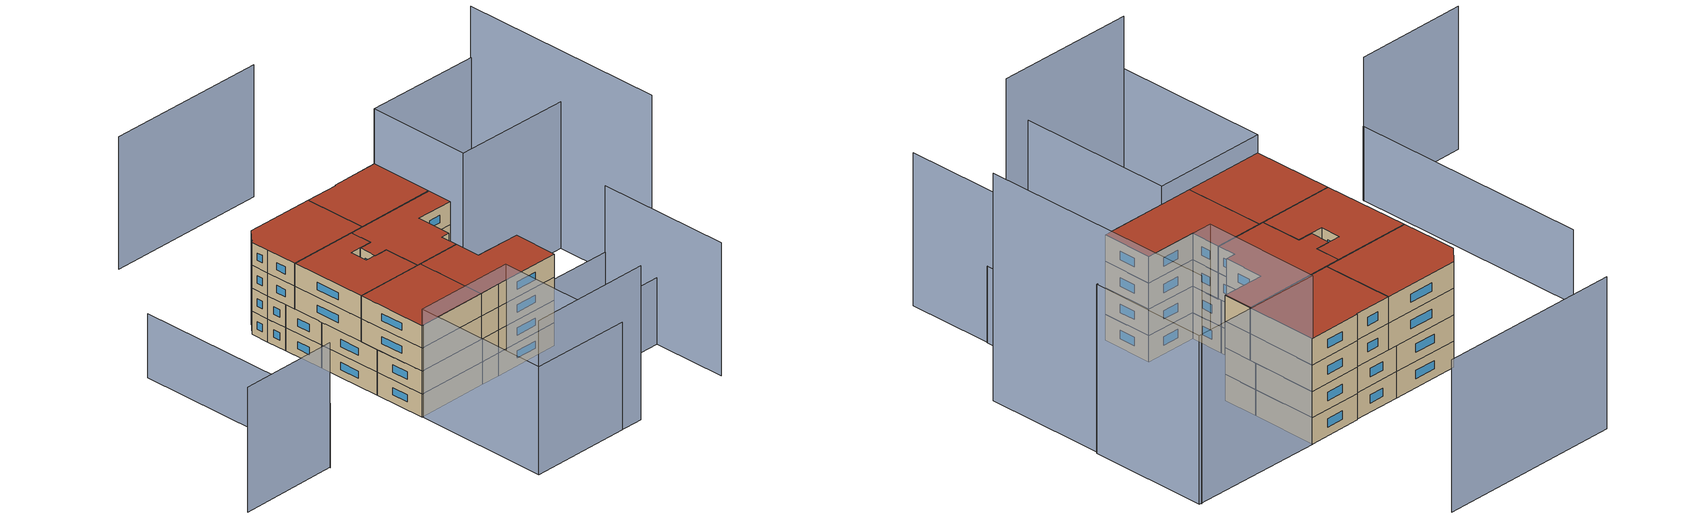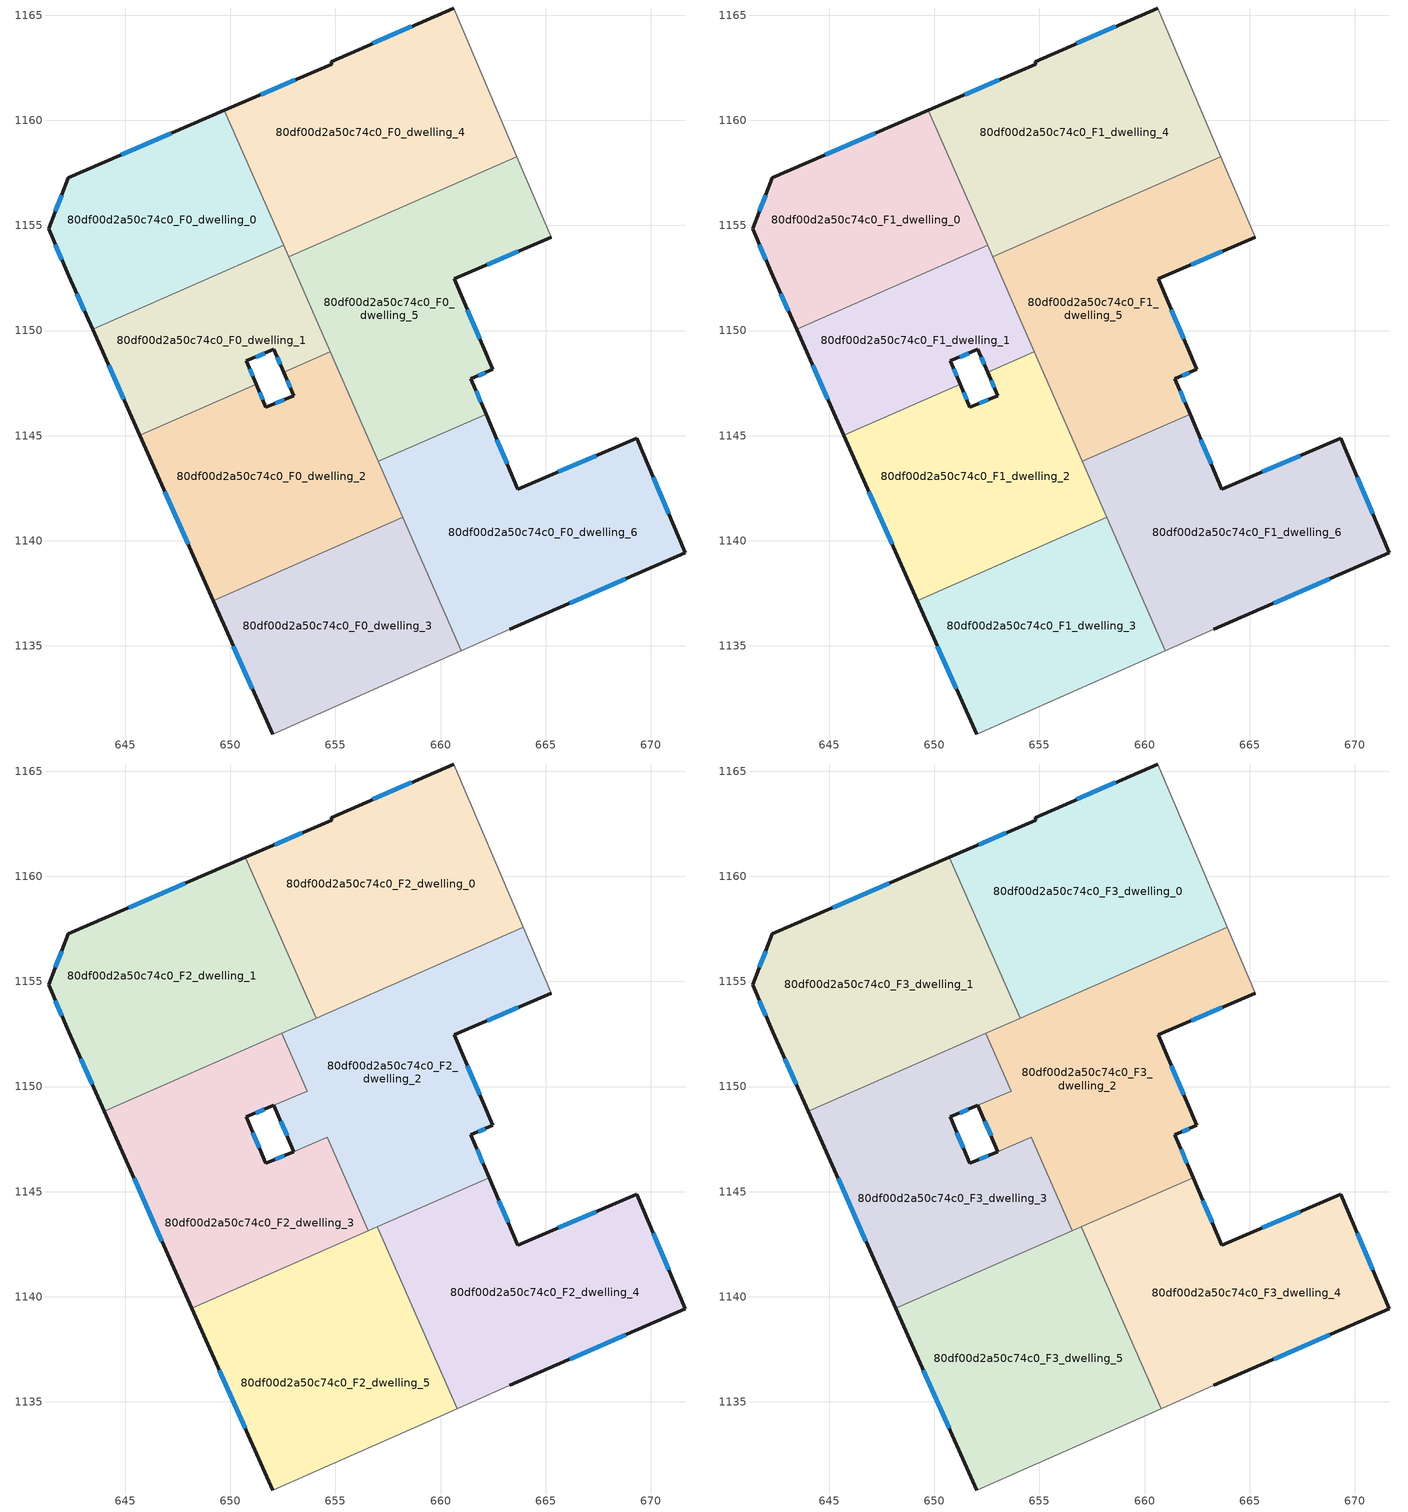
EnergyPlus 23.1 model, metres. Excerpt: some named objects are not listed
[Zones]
80df00d2a50c74c0_F0_dwelling_0
 floor ground (EU_floor_Construction): 649.71,1160.47 652.53,1154.05 643.44,1150.06 642.3,1152.62 641.35,1154.84 642.28,1157.27 z0
 wall outside (EU_wall_Construction): 649.71,1160.47 642.28,1157.27 641.35,1154.84 642.3,1152.62 643.44,1150.06 z0:3
 wall to 80df00d2a50c74c0_F0_dwelling_1 (EU_wall_Construction): 643.44,1150.06 652.53,1154.05 z0:3
 wall to 80df00d2a50c74c0_F0_dwelling_4 (EU_wall_Construction): 652.53,1154.05 649.71,1160.47 z0:3
 window (EU_Window_Construction): 647.18,1159.38 644.81,1158.36 / 642.69,1151.75 643.05,1150.93 / 641.67,1154.08 641.98,1153.37 / 641.97,1156.44 641.67,1155.67 z1.02:1.98
80df00d2a50c74c0_F0_dwelling_1
 floor ground (EU_floor_Construction): 652.53,1154.05 654.75,1148.99 652.54,1148.01 652.07,1149.11 650.75,1148.55 651.22,1147.44 645.69,1145.01 643.44,1150.06 z0
 wall outside (EU_wall_Construction): 651.22,1147.44 650.75,1148.55 652.07,1149.11 652.54,1148.01 / 643.44,1150.06 645.69,1145.01 z0:3
 wall to 80df00d2a50c74c0_F0_dwelling_2 (EU_wall_Construction): 652.54,1148.01 654.75,1148.99 / 645.69,1145.01 651.22,1147.44 z0:3
 wall to 80df00d2a50c74c0_F0_dwelling_5 (EU_wall_Construction): 654.75,1148.99 652.76,1153.51 z0:3
 wall to 80df00d2a50c74c0_F0_dwelling_4 (EU_wall_Construction): 652.76,1153.51 652.53,1154.05 z0:3
 window (EU_Window_Construction): 652.23,1148.73 652.38,1148.39 / 651.2,1148.74 651.62,1148.92 / 651.06,1147.82 650.91,1148.17 / 644.2,1148.34 644.92,1146.73 z1.02:1.98
80df00d2a50c74c0_F0_dwelling_2
 floor ground (EU_floor_Construction): 654.75,1148.99 658.21,1141.11 649.18,1137.14 645.69,1145.01 651.22,1147.44 651.69,1146.34 653.01,1146.9 652.54,1148.01 z0
 wall outside (EU_wall_Construction): 652.54,1148.01 653.01,1146.9 651.69,1146.34 651.22,1147.44 / 645.69,1145.01 649.18,1137.14 z0:3
 wall to 80df00d2a50c74c0_F0_dwelling_3 (EU_wall_Construction): 649.18,1137.14 658.21,1141.11 z0:3
 wall to 80df00d2a50c74c0_F0_dwelling_6 (EU_wall_Construction): 658.21,1141.11 657.04,1143.77 z0:3
 wall to 80df00d2a50c74c0_F0_dwelling_5 (EU_wall_Construction): 657.04,1143.77 654.75,1148.99 z0:3
 window (EU_Window_Construction): 652.56,1146.71 652.14,1146.53 / 652.7,1147.64 652.85,1147.28 / 646.88,1142.33 647.99,1139.82 / 651.53,1146.71 651.38,1147.06 z1.02:1.98
80df00d2a50c74c0_F0_dwelling_3
 floor ground (EU_floor_Construction): 658.21,1141.11 660.99,1134.77 652,1130.8 649.18,1137.14 z0
 wall outside (EU_wall_Construction): 649.18,1137.14 652,1130.8 z0:3
 wall adiabatic (EU_wall_Construction): 652,1130.8 660.99,1134.77 z0:3
 wall to 80df00d2a50c74c0_F0_dwelling_6 (EU_wall_Construction): 660.99,1134.77 658.21,1141.11 z0:3
 window (EU_Window_Construction): 650.14,1134.99 651.04,1132.96 z1.02:1.98
80df00d2a50c74c0_F0_dwelling_4
 floor ground (EU_floor_Construction): 660.62,1165.35 663.63,1158.28 652.76,1153.51 649.71,1160.47 654.82,1162.68 654.79,1162.79 z0
 wall outside (EU_wall_Construction): 660.62,1165.35 654.79,1162.79 654.82,1162.68 649.71,1160.47 z0:3
 wall adiabatic (EU_wall_Construction): 663.63,1158.28 660.62,1165.35 z0:3
 wall to 80df00d2a50c74c0_F0_dwelling_5 (EU_wall_Construction): 652.76,1153.51 663.63,1158.28 z0:3
 window (EU_Window_Construction): 658.64,1164.48 656.78,1163.66 / 653.08,1161.93 651.45,1161.22 z1.02:1.98
80df00d2a50c74c0_F0_dwelling_5
 floor ground (EU_floor_Construction): 663.63,1158.28 665.27,1154.43 660.64,1152.47 662.48,1148.15 661.45,1147.71 662.16,1146.02 657.04,1143.77 652.76,1153.51 z0
 wall outside (EU_wall_Construction): 662.16,1146.02 661.45,1147.71 662.48,1148.15 660.64,1152.47 665.27,1154.43 z0:3
 wall to 80df00d2a50c74c0_F0_dwelling_6 (EU_wall_Construction): 657.04,1143.77 662.16,1146.02 z0:3
 wall adiabatic (EU_wall_Construction): 665.27,1154.43 663.63,1158.28 z0:3
 window (EU_Window_Construction): 662.22,1153.14 663.7,1153.77 / 661.85,1149.62 661.27,1151 / 661.8,1147.86 662.13,1148 / 661.92,1146.59 661.69,1147.13 z1.02:1.98
80df00d2a50c74c0_F0_dwelling_6
 floor ground (EU_floor_Construction): 669.34,1144.87 671.65,1139.43 663.3,1135.79 660.99,1134.77 657.04,1143.77 662.16,1146.02 663.68,1142.46 z0
 wall outside (EU_wall_Construction): 663.3,1135.79 671.65,1139.43 669.34,1144.87 663.68,1142.46 662.16,1146.02 z0:3
 wall adiabatic (EU_wall_Construction): 660.99,1134.77 663.3,1135.79 z0:3
 window (EU_Window_Construction): 667.42,1144.05 665.61,1143.28 / 670.87,1141.28 670.13,1143.02 / 666.14,1137.03 668.81,1138.19 / 663.16,1143.67 662.68,1144.81 z1.02:1.98
80df00d2a50c74c0_F1_dwelling_0
 floor to 80df00d2a50c74c0_F0_dwelling_0 (EU_floor_Construction): 649.71,1160.47 652.53,1154.05 643.44,1150.06 642.3,1152.62 641.35,1154.84 642.28,1157.27 z3
 wall outside (EU_wall_Construction): 649.71,1160.47 642.28,1157.27 641.35,1154.84 642.3,1152.62 643.44,1150.06 z3:6
 wall to 80df00d2a50c74c0_F1_dwelling_1 (EU_wall_Construction): 643.44,1150.06 652.53,1154.05 z3:6
 wall to 80df00d2a50c74c0_F1_dwelling_4 (EU_wall_Construction): 652.53,1154.05 649.71,1160.47 z3:6
 window (EU_Window_Construction): 647.18,1159.38 644.81,1158.36 / 642.69,1151.75 643.05,1150.93 / 641.67,1154.08 641.98,1153.37 / 641.97,1156.44 641.67,1155.67 z4.02:4.98
80df00d2a50c74c0_F1_dwelling_1
 floor to 80df00d2a50c74c0_F0_dwelling_1 (EU_floor_Construction): 652.53,1154.05 654.75,1148.99 652.54,1148.01 652.07,1149.11 650.75,1148.55 651.22,1147.44 645.69,1145.01 643.44,1150.06 z3
 wall outside (EU_wall_Construction): 651.22,1147.44 650.75,1148.55 652.07,1149.11 652.54,1148.01 / 643.44,1150.06 645.69,1145.01 z3:6
 wall to 80df00d2a50c74c0_F1_dwelling_2 (EU_wall_Construction): 652.54,1148.01 654.75,1148.99 / 645.69,1145.01 651.22,1147.44 z3:6
 wall to 80df00d2a50c74c0_F1_dwelling_5 (EU_wall_Construction): 654.75,1148.99 652.76,1153.51 z3:6
 wall to 80df00d2a50c74c0_F1_dwelling_4 (EU_wall_Construction): 652.76,1153.51 652.53,1154.05 z3:6
 window (EU_Window_Construction): 652.23,1148.73 652.38,1148.39 / 651.2,1148.74 651.62,1148.92 / 651.06,1147.82 650.91,1148.17 / 644.2,1148.34 644.92,1146.73 z4.02:4.98
80df00d2a50c74c0_F1_dwelling_2
 floor to 80df00d2a50c74c0_F0_dwelling_2 (EU_floor_Construction): 654.75,1148.99 658.21,1141.11 649.18,1137.14 645.69,1145.01 651.22,1147.44 651.69,1146.34 653.01,1146.9 652.54,1148.01 z3
 wall outside (EU_wall_Construction): 652.54,1148.01 653.01,1146.9 651.69,1146.34 651.22,1147.44 / 645.69,1145.01 649.18,1137.14 z3:6
 wall to 80df00d2a50c74c0_F1_dwelling_3 (EU_wall_Construction): 649.18,1137.14 658.21,1141.11 z3:6
 wall to 80df00d2a50c74c0_F1_dwelling_6 (EU_wall_Construction): 658.21,1141.11 657.04,1143.77 z3:6
 wall to 80df00d2a50c74c0_F1_dwelling_5 (EU_wall_Construction): 657.04,1143.77 654.75,1148.99 z3:6
 window (EU_Window_Construction): 652.56,1146.71 652.14,1146.53 / 652.7,1147.64 652.85,1147.28 / 646.88,1142.33 647.99,1139.82 / 651.53,1146.71 651.38,1147.06 z4.02:4.98
80df00d2a50c74c0_F1_dwelling_3
 floor to 80df00d2a50c74c0_F0_dwelling_3 (EU_floor_Construction): 658.21,1141.11 660.99,1134.77 652,1130.8 649.18,1137.14 z3
 wall outside (EU_wall_Construction): 649.18,1137.14 652,1130.8 z3:6
 wall adiabatic (EU_wall_Construction): 652,1130.8 660.99,1134.77 z3:6
 wall to 80df00d2a50c74c0_F1_dwelling_6 (EU_wall_Construction): 660.99,1134.77 658.21,1141.11 z3:6
 window (EU_Window_Construction): 650.14,1134.99 651.04,1132.96 z4.02:4.98
80df00d2a50c74c0_F1_dwelling_4
 floor to 80df00d2a50c74c0_F0_dwelling_4 (EU_floor_Construction): 660.62,1165.35 663.63,1158.28 652.76,1153.51 649.71,1160.47 654.82,1162.68 654.79,1162.79 z3
 wall outside (EU_wall_Construction): 660.62,1165.35 654.79,1162.79 654.82,1162.68 649.71,1160.47 z3:6
 wall adiabatic (EU_wall_Construction): 663.63,1158.28 660.62,1165.35 z3:6
 wall to 80df00d2a50c74c0_F1_dwelling_5 (EU_wall_Construction): 652.76,1153.51 663.63,1158.28 z3:6
 window (EU_Window_Construction): 658.64,1164.48 656.78,1163.66 / 653.08,1161.93 651.45,1161.22 z4.02:4.98
 ceiling adiabatic (EU_roof_Construction): 653.77,1153.95 650.72,1160.91 649.71,1160.47 652.76,1153.51 z6
80df00d2a50c74c0_F1_dwelling_5
 floor to 80df00d2a50c74c0_F0_dwelling_5 (EU_floor_Construction): 663.63,1158.28 665.27,1154.43 660.64,1152.47 662.48,1148.15 661.45,1147.71 662.16,1146.02 657.04,1143.77 652.76,1153.51 z3
 wall outside (EU_wall_Construction): 662.16,1146.02 661.45,1147.71 662.48,1148.15 660.64,1152.47 665.27,1154.43 z3:6
 wall to 80df00d2a50c74c0_F1_dwelling_6 (EU_wall_Construction): 657.04,1143.77 662.16,1146.02 z3:6
 wall adiabatic (EU_wall_Construction): 665.27,1154.43 663.63,1158.28 z3:6
 window (EU_Window_Construction): 662.22,1153.14 663.7,1153.77 / 661.85,1149.62 661.27,1151 / 661.8,1147.86 662.13,1148 / 661.92,1146.59 661.69,1147.13 z4.02:4.98
 ceiling adiabatic (EU_roof_Construction): 654.08,1153.24 653.77,1153.95 652.76,1153.51 653.08,1152.8 z6
80df00d2a50c74c0_F1_dwelling_6
 floor to 80df00d2a50c74c0_F0_dwelling_6 (EU_floor_Construction): 669.34,1144.87 671.65,1139.43 663.3,1135.79 660.99,1134.77 657.04,1143.77 662.16,1146.02 663.68,1142.46 z3
 wall outside (EU_wall_Construction): 663.3,1135.79 671.65,1139.43 669.34,1144.87 663.68,1142.46 662.16,1146.02 z3:6
 wall adiabatic (EU_wall_Construction): 660.99,1134.77 663.3,1135.79 z3:6
 window (EU_Window_Construction): 667.42,1144.05 665.61,1143.28 / 670.87,1141.28 670.13,1143.02 / 666.14,1137.03 668.81,1138.19 / 663.16,1143.67 662.68,1144.81 z4.02:4.98
80df00d2a50c74c0_F2_dwelling_0
 floor to 80df00d2a50c74c0_F1_dwelling_4 (EU_floor_Construction): 660.62,1165.35 663.63,1158.28 653.77,1153.95 650.72,1160.91 654.82,1162.68 654.79,1162.79 z6
 floor to 80df00d2a50c74c0_F1_dwelling_5 (EU_floor_Construction): 663.63,1158.28 663.93,1157.57 654.08,1153.24 653.77,1153.95 z6
 wall outside (EU_wall_Construction): 660.62,1165.35 654.79,1162.79 654.82,1162.68 650.72,1160.91 z6:9
 wall adiabatic (EU_wall_Construction): 663.93,1157.57 660.62,1165.35 z6:9
 wall to 80df00d2a50c74c0_F2_dwelling_1 (EU_wall_Construction): 650.72,1160.91 654.08,1153.24 z6:9
 wall to 80df00d2a50c74c0_F2_dwelling_2 (EU_wall_Construction): 654.08,1153.24 663.93,1157.57 z6:9
 window (EU_Window_Construction): 658.64,1164.48 656.78,1163.66 / 653.42,1162.07 652.11,1161.51 z7.02:7.98
80df00d2a50c74c0_F2_dwelling_1
 floor to 80df00d2a50c74c0_F1_dwelling_0 (EU_floor_Construction): 649.71,1160.47 652.53,1154.05 643.44,1150.06 642.3,1152.62 641.35,1154.84 642.28,1157.27 z6
 floor to 80df00d2a50c74c0_F1_dwelling_1 (EU_floor_Construction): 652.53,1154.05 653.08,1152.8 643.99,1148.82 643.44,1150.06 z6
 floor adiabatic (EU_floor_Construction): 650.72,1160.91 654.08,1153.24 653.08,1152.8 649.71,1160.47 z6
 wall outside (EU_wall_Construction): 650.72,1160.91 642.28,1157.27 641.35,1154.84 642.3,1152.62 643.99,1148.82 z6:9
 wall to 80df00d2a50c74c0_F2_dwelling_3 (EU_wall_Construction): 643.99,1148.82 652.45,1152.53 z6:9
 wall to 80df00d2a50c74c0_F2_dwelling_2 (EU_wall_Construction): 652.45,1152.53 654.08,1153.24 z6:9
 window (EU_Window_Construction): 647.85,1159.67 645.15,1158.51 / 642.88,1151.32 643.42,1150.11 / 641.67,1154.08 641.98,1153.37 / 641.97,1156.44 641.67,1155.67 z7.02:7.98
80df00d2a50c74c0_F2_dwelling_2
 floor to 80df00d2a50c74c0_F1_dwelling_5 (EU_floor_Construction): 663.93,1157.57 665.27,1154.43 660.64,1152.47 662.48,1148.15 661.45,1147.71 662.16,1146.02 657.04,1143.77 653.08,1152.8 z6
 floor to 80df00d2a50c74c0_F1_dwelling_2 (EU_floor_Construction): 654.75,1148.99 657.2,1143.42 656.57,1143.14 654.62,1147.59 653.01,1146.9 652.54,1148.01 z6
 floor to 80df00d2a50c74c0_F1_dwelling_6 (EU_floor_Construction): 662.16,1146.02 662.31,1145.66 657.2,1143.42 657.04,1143.77 z6
 floor to 80df00d2a50c74c0_F1_dwelling_1 (EU_floor_Construction): 653.08,1152.8 654.75,1148.99 652.54,1148.01 652.07,1149.11 653.66,1149.78 652.45,1152.53 z6
 wall outside (EU_wall_Construction): 662.31,1145.66 661.45,1147.71 662.48,1148.15 660.64,1152.47 665.27,1154.43 / 652.07,1149.11 653.01,1146.9 z6:9
 wall to 80df00d2a50c74c0_F2_dwelling_3 (EU_wall_Construction): 652.45,1152.53 653.66,1149.77 652.07,1149.11 / 654.62,1147.58 656.57,1143.14 / 653.01,1146.9 654.62,1147.59 z6:9
 wall adiabatic (EU_wall_Construction): 665.27,1154.43 663.93,1157.57 z6:9
 wall to 80df00d2a50c74c0_F2_dwelling_4 (EU_wall_Construction): 656.99,1143.33 662.31,1145.66 z6:9
 wall to 80df00d2a50c74c0_F2_dwelling_5 (EU_wall_Construction): 656.57,1143.14 656.99,1143.33 z6:9
 window (EU_Window_Construction): 662.22,1153.14 663.7,1153.77 / 661.85,1149.62 661.27,1151 / 661.8,1147.86 662.13,1148 / 662.02,1146.36 661.74,1147.01 / 652.39,1148.36 652.69,1147.65 z7.02:7.98
80df00d2a50c74c0_F2_dwelling_3
 floor to 80df00d2a50c74c0_F1_dwelling_1 (EU_floor_Construction): 652.45,1152.53 653.66,1149.78 650.75,1148.55 651.22,1147.44 645.69,1145.01 643.99,1148.82 z6
 floor to 80df00d2a50c74c0_F1_dwelling_2 (EU_floor_Construction): 654.62,1147.58 656.57,1143.14 648.16,1139.45 645.69,1145.01 651.22,1147.44 651.69,1146.34 z6
 wall outside (EU_wall_Construction): 643.99,1148.82 648.16,1139.45 / 653.01,1146.9 651.69,1146.34 650.75,1148.55 652.07,1149.1 z6:9
 wall to 80df00d2a50c74c0_F2_dwelling_5 (EU_wall_Construction): 648.16,1139.45 656.57,1143.14 z6:9
 window (EU_Window_Construction): 651.2,1148.74 651.62,1148.92 / 651.37,1147.09 651.07,1147.8 / 645.41,1145.63 646.74,1142.64 / 652.56,1146.71 652.14,1146.53 z7.02:7.98
80df00d2a50c74c0_F2_dwelling_4
 floor to 80df00d2a50c74c0_F1_dwelling_3 (EU_floor_Construction): 658.21,1141.11 660.99,1134.77 660.78,1134.68 658,1141.01 z6
 floor to 80df00d2a50c74c0_F1_dwelling_6 (EU_floor_Construction): 669.34,1144.87 671.65,1139.43 663.3,1135.79 660.99,1134.77 657.2,1143.42 662.31,1145.66 663.68,1142.46 z6
 floor to 80df00d2a50c74c0_F1_dwelling_2 (EU_floor_Construction): 657.2,1143.42 658.21,1141.11 658,1141.01 656.99,1143.33 z6
 wall outside (EU_wall_Construction): 663.3,1135.79 671.65,1139.43 669.34,1144.87 663.68,1142.46 662.31,1145.66 z6:9
 wall adiabatic (EU_wall_Construction): 660.78,1134.68 663.3,1135.79 z6:9
 wall to 80df00d2a50c74c0_F2_dwelling_5 (EU_wall_Construction): 656.99,1143.33 660.78,1134.68 z6:9
 window (EU_Window_Construction): 670.87,1141.28 670.13,1143.02 / 666.14,1137.03 668.81,1138.19 / 663.21,1143.55 662.78,1144.57 / 667.42,1144.05 665.61,1143.28 z7.02:7.98
80df00d2a50c74c0_F2_dwelling_5
 floor to 80df00d2a50c74c0_F1_dwelling_2 (EU_floor_Construction): 656.99,1143.33 658,1141.01 649.18,1137.14 648.16,1139.45 z6
 floor to 80df00d2a50c74c0_F1_dwelling_3 (EU_floor_Construction): 658,1141.01 660.78,1134.68 652,1130.8 649.18,1137.14 z6
 wall outside (EU_wall_Construction): 648.16,1139.45 652,1130.8 z6:9
 wall adiabatic (EU_wall_Construction): 652,1130.8 660.78,1134.68 z6:9
 window (EU_Window_Construction): 649.47,1136.51 650.7,1133.74 z7.02:7.98
80df00d2a50c74c0_F3_dwelling_0
 floor to 80df00d2a50c74c0_F2_dwelling_0 (EU_floor_Construction): 660.62,1165.35 663.93,1157.57 654.08,1153.24 650.72,1160.91 654.82,1162.68 654.79,1162.79 z9
 wall outside (EU_wall_Construction): 660.62,1165.35 654.79,1162.79 654.82,1162.68 650.72,1160.91 z9:12
 wall adiabatic (EU_wall_Construction): 663.93,1157.57 660.62,1165.35 z9:12
 wall to 80df00d2a50c74c0_F3_dwelling_1 (EU_wall_Construction): 650.72,1160.91 654.08,1153.24 z9:12
 wall to 80df00d2a50c74c0_F3_dwelling_2 (EU_wall_Construction): 654.08,1153.24 663.93,1157.57 z9:12
 window (EU_Window_Construction): 658.64,1164.48 656.78,1163.66 / 653.42,1162.07 652.11,1161.51 z10.02:10.98
 roof outside (EU_roof_Construction): 663.93,1157.57 660.62,1165.35 654.79,1162.79 654.82,1162.68 650.72,1160.91 654.08,1153.24 z12
80df00d2a50c74c0_F3_dwelling_1
 floor to 80df00d2a50c74c0_F2_dwelling_1 (EU_floor_Construction): 650.72,1160.91 654.08,1153.24 643.99,1148.82 642.3,1152.62 641.35,1154.84 642.28,1157.27 z9
 wall outside (EU_wall_Construction): 650.72,1160.91 642.28,1157.27 641.35,1154.84 642.3,1152.62 643.99,1148.82 z9:12
 wall to 80df00d2a50c74c0_F3_dwelling_3 (EU_wall_Construction): 643.99,1148.82 652.45,1152.53 z9:12
 wall to 80df00d2a50c74c0_F3_dwelling_2 (EU_wall_Construction): 652.45,1152.53 654.08,1153.24 z9:12
 window (EU_Window_Construction): 647.85,1159.67 645.15,1158.51 / 642.88,1151.32 643.42,1150.11 / 641.67,1154.08 641.98,1153.37 / 641.97,1156.44 641.67,1155.67 z10.02:10.98
 roof outside (EU_roof_Construction): 654.08,1153.24 650.72,1160.91 642.28,1157.27 641.35,1154.84 642.3,1152.62 643.99,1148.82 z12
80df00d2a50c74c0_F3_dwelling_2
 floor to 80df00d2a50c74c0_F2_dwelling_2 (EU_floor_Construction): 663.93,1157.57 665.27,1154.43 660.64,1152.47 662.48,1148.15 661.45,1147.71 662.31,1145.66 656.57,1143.14 654.62,1147.59 653.01,1146.9 652.07,1149.11 653.66,1149.77 652.45,1152.53 z9
 wall outside (EU_wall_Construction): 662.31,1145.66 661.45,1147.71 662.48,1148.15 660.64,1152.47 665.27,1154.43 / 652.07,1149.11 653.01,1146.9 z9:12
 wall to 80df00d2a50c74c0_F3_dwelling_3 (EU_wall_Construction): 652.45,1152.53 653.66,1149.77 652.07,1149.11 / 654.62,1147.58 656.57,1143.14 / 653.01,1146.9 654.62,1147.59 z9:12
 wall adiabatic (EU_wall_Construction): 665.27,1154.43 663.93,1157.57 z9:12
 wall to 80df00d2a50c74c0_F3_dwelling_4 (EU_wall_Construction): 656.99,1143.33 662.31,1145.66 z9:12
 wall to 80df00d2a50c74c0_F3_dwelling_5 (EU_wall_Construction): 656.57,1143.14 656.99,1143.33 z9:12
 window (EU_Window_Construction): 662.22,1153.14 663.7,1153.77 / 661.85,1149.62 661.27,1151 / 661.8,1147.86 662.13,1148 / 662.02,1146.36 661.74,1147.01 / 652.39,1148.36 652.69,1147.65 z10.02:10.98
 roof outside (EU_roof_Construction): 662.31,1145.66 661.45,1147.71 662.48,1148.15 660.64,1152.47 665.27,1154.43 663.93,1157.57 652.45,1152.53 653.66,1149.77 652.07,1149.11 653.01,1146.9 654.62,1147.59 656.57,1143.14 z12
80df00d2a50c74c0_F3_dwelling_3
 floor to 80df00d2a50c74c0_F2_dwelling_3 (EU_floor_Construction): 653.66,1149.77 650.75,1148.55 651.69,1146.34 654.62,1147.58 656.57,1143.14 648.16,1139.45 643.99,1148.82 652.45,1152.53 z9
 wall outside (EU_wall_Construction): 643.99,1148.82 648.16,1139.45 / 653.01,1146.9 651.69,1146.34 650.75,1148.55 652.07,1149.1 z9:12
 wall to 80df00d2a50c74c0_F3_dwelling_5 (EU_wall_Construction): 648.16,1139.45 656.57,1143.14 z9:12
 window (EU_Window_Construction): 651.2,1148.74 651.62,1148.92 / 651.37,1147.09 651.07,1147.8 / 645.41,1145.63 646.74,1142.64 / 652.56,1146.71 652.14,1146.53 z10.02:10.98
 roof outside (EU_roof_Construction): 656.57,1143.14 654.62,1147.58 651.69,1146.34 650.75,1148.55 653.66,1149.77 652.45,1152.53 643.99,1148.82 648.16,1139.45 z12
80df00d2a50c74c0_F3_dwelling_4
 floor to 80df00d2a50c74c0_F2_dwelling_4 (EU_floor_Construction): 669.34,1144.87 671.65,1139.43 663.3,1135.79 660.78,1134.68 656.99,1143.33 662.31,1145.66 663.68,1142.46 z9
 wall outside (EU_wall_Construction): 663.3,1135.79 671.65,1139.43 669.34,1144.87 663.68,1142.46 662.31,1145.66 z9:12
 wall adiabatic (EU_wall_Construction): 660.78,1134.68 663.3,1135.79 z9:12
 wall to 80df00d2a50c74c0_F3_dwelling_5 (EU_wall_Construction): 656.99,1143.33 660.78,1134.68 z9:12
 window (EU_Window_Construction): 670.87,1141.28 670.13,1143.02 / 666.14,1137.03 668.81,1138.19 / 663.21,1143.55 662.78,1144.57 / 667.42,1144.05 665.61,1143.28 z10.02:10.98
 roof outside (EU_roof_Construction): 671.65,1139.43 669.34,1144.87 663.68,1142.46 662.31,1145.66 656.99,1143.33 660.78,1134.68 663.3,1135.79 z12
80df00d2a50c74c0_F3_dwelling_5
 floor to 80df00d2a50c74c0_F2_dwelling_5 (EU_floor_Construction): 656.99,1143.33 660.78,1134.68 652,1130.8 648.16,1139.45 z9
 wall outside (EU_wall_Construction): 648.16,1139.45 652,1130.8 z9:12
 wall adiabatic (EU_wall_Construction): 652,1130.8 660.78,1134.68 z9:12
 window (EU_Window_Construction): 649.47,1136.51 650.7,1133.74 z10.02:10.98
 roof outside (EU_roof_Construction): 660.78,1134.68 656.99,1143.33 648.16,1139.45 652,1130.8 z12
shading: 659.23,1114.34 674.38,1120.9 z0:20.1; 659.21,1114.23 651.98,1130.87 / 651.98,1130.87 664.38,1136.26 / 664.38,1136.26 671.62,1119.63 / 671.62,1119.63 659.21,1114.23 z0:14.1; 625.93,1119.34 638.2,1124.72 z0:16.3; 626.9,1150.58 638.21,1124.66 z0:8.4; 670.25,1138.82 679.2,1142.72 / 679.2,1142.72 682.41,1135.35 / 682.41,1135.35 673.47,1131.45 / 673.47,1131.45 670.25,1138.82 z0:8.7; 686.4,1126.17 679.19,1142.72 z0:17.4; 686.16,1145.75 674.93,1171.56 z0:25.9; 666.07,1152.56 660.61,1165.38 / 660.61,1165.38 675.2,1171.6 / 675.2,1171.6 680.66,1158.77 / 680.66,1158.77 666.07,1152.56 z0:19.2; 653.06,1182.42 633.03,1173.73 z0:17.3
[Building]
EU S2 Campaign: North Axis=0; Terrain=City; Solar Distribution=FullExterior
[Site:Location]
Vienna: Latitude=48; Longitude=16.5; Time Zone=1; Elevation=183
[SizingPeriod:WeatherFileDays]
AnnualSizingPeriod: Begin Month=1; Begin Day of Month=1; End Month=12; End Day of Month=31; Day of Week for Start Day=Monday; Use Weather File Daylight Saving Period=No; Use Weather File Rain and Snow Indicators=No
[MATERIAL]
EU_InternalMass_Material: Roughness=MediumRough; Thickness=0.1; Conductivity=1; Density=1800; Specific Heat=900; Thermal Absorptance=0.9; Solar Absorptance=0.7; Visible Absorptance=0.7
[MATERIAL:NOMASS] Roughness=MediumRough; Thermal Absorptance=0.9; Solar Absorptance=0.7; Visible Absorptance=0.7
Name | Thermal Resistance
EU_wall_NoMass | 0.942466
EU_roof_NoMass | 0.551687
EU_floor_NoMass | 0.66527
[WINDOWMATERIAL:SIMPLEGLAZINGSYSTEM]
EU_Window_SimpleGlazing: UFactor=2.03367; Solar Heat Gain Coefficient=0.65; Visible Transmittance=0.65
[CONSTRUCTION]
EU_wall_Construction: EU_wall_NoMass
EU_roof_Construction: EU_roof_NoMass
EU_floor_Construction: EU_floor_NoMass
EU_Window_Construction: EU_Window_SimpleGlazing
EU_InternalMass_Construction: EU_InternalMass_Material
[ZONE] Type=1; Multiplier=1; Ceiling Height=autocalculate; Floor Area=autocalculate; Part of Total Floor Area=Yes
Name | Volume
80df00d2a50c74c0_F0_dwelling_0; 80df00d2a50c74c0_F1_dwelling_0 | 204.589
80df00d2a50c74c0_F2_dwelling_0; 80df00d2a50c74c0_F3_dwelling_0 | 272.81
80df00d2a50c74c0_F0_dwelling_1; 80df00d2a50c74c0_F1_dwelling_1 | 159.379
80df00d2a50c74c0_F2_dwelling_1; 80df00d2a50c74c0_F3_dwelling_1 | 272.815
80df00d2a50c74c0_F0_dwelling_2; 80df00d2a50c74c0_F1_dwelling_2 | 249.847
80df00d2a50c74c0_F2_dwelling_2; 80df00d2a50c74c0_F3_dwelling_2 | 285.229
80df00d2a50c74c0_F0_dwelling_3; 80df00d2a50c74c0_F1_dwelling_3 | 204.603
80df00d2a50c74c0_F2_dwelling_3 | 260.377
80df00d2a50c74c0_F3_dwelling_3 | 260.402
80df00d2a50c74c0_F0_dwelling_4; 80df00d2a50c74c0_F1_dwelling_4 | 272.826
80df00d2a50c74c0_F2_dwelling_4; 80df00d2a50c74c0_F3_dwelling_4 | 272.802
80df00d2a50c74c0_F0_dwelling_5; 80df00d2a50c74c0_F1_dwelling_5 | 272.811
80df00d2a50c74c0_F2_dwelling_5; 80df00d2a50c74c0_F3_dwelling_5 | 272.782
80df00d2a50c74c0_F0_dwelling_6; 80df00d2a50c74c0_F1_dwelling_6 | 272.806
[INTERNALMASS] Construction=EU_InternalMass_Construction
Name | Zone or ZoneList | Surface Area
80df00d2a50c74c0_F0_dwelling_0_EU_InternalMass | 80df00d2a50c74c0_F0_dwelling_0 | 68.196
80df00d2a50c74c0_F0_dwelling_1_EU_InternalMass | 80df00d2a50c74c0_F0_dwelling_1 | 53.1266
80df00d2a50c74c0_F0_dwelling_2_EU_InternalMass | 80df00d2a50c74c0_F0_dwelling_2 | 83.2822
80df00d2a50c74c0_F0_dwelling_3_EU_InternalMass | 80df00d2a50c74c0_F0_dwelling_3 | 68.201
80df00d2a50c74c0_F0_dwelling_4_EU_InternalMass | 80df00d2a50c74c0_F0_dwelling_4 | 90.942
80df00d2a50c74c0_F0_dwelling_5_EU_InternalMass | 80df00d2a50c74c0_F0_dwelling_5 | 90.9367
80df00d2a50c74c0_F0_dwelling_6_EU_InternalMass | 80df00d2a50c74c0_F0_dwelling_6 | 90.9352
80df00d2a50c74c0_F1_dwelling_0_EU_InternalMass | 80df00d2a50c74c0_F1_dwelling_0 | 68.196
80df00d2a50c74c0_F1_dwelling_1_EU_InternalMass | 80df00d2a50c74c0_F1_dwelling_1 | 53.1266
80df00d2a50c74c0_F1_dwelling_2_EU_InternalMass | 80df00d2a50c74c0_F1_dwelling_2 | 83.2822
80df00d2a50c74c0_F1_dwelling_3_EU_InternalMass | 80df00d2a50c74c0_F1_dwelling_3 | 68.201
80df00d2a50c74c0_F1_dwelling_4_EU_InternalMass | 80df00d2a50c74c0_F1_dwelling_4 | 90.942
80df00d2a50c74c0_F1_dwelling_5_EU_InternalMass | 80df00d2a50c74c0_F1_dwelling_5 | 90.9367
80df00d2a50c74c0_F1_dwelling_6_EU_InternalMass | 80df00d2a50c74c0_F1_dwelling_6 | 90.9352
80df00d2a50c74c0_F2_dwelling_0_EU_InternalMass | 80df00d2a50c74c0_F2_dwelling_0 | 90.9351
80df00d2a50c74c0_F2_dwelling_1_EU_InternalMass | 80df00d2a50c74c0_F2_dwelling_1 | 90.9381
80df00d2a50c74c0_F2_dwelling_2_EU_InternalMass | 80df00d2a50c74c0_F2_dwelling_2 | 95.0769
80df00d2a50c74c0_F2_dwelling_3_EU_InternalMass | 80df00d2a50c74c0_F2_dwelling_3 | 86.8103
80df00d2a50c74c0_F2_dwelling_4_EU_InternalMass | 80df00d2a50c74c0_F2_dwelling_4 | 90.9328
80df00d2a50c74c0_F2_dwelling_5_EU_InternalMass | 80df00d2a50c74c0_F2_dwelling_5 | 90.9245
80df00d2a50c74c0_F3_dwelling_0_EU_InternalMass | 80df00d2a50c74c0_F3_dwelling_0 | 90.9351
80df00d2a50c74c0_F3_dwelling_1_EU_InternalMass | 80df00d2a50c74c0_F3_dwelling_1 | 90.9381
80df00d2a50c74c0_F3_dwelling_2_EU_InternalMass | 80df00d2a50c74c0_F3_dwelling_2 | 95.0769
80df00d2a50c74c0_F3_dwelling_3_EU_InternalMass | 80df00d2a50c74c0_F3_dwelling_3 | 86.8103
80df00d2a50c74c0_F3_dwelling_4_EU_InternalMass | 80df00d2a50c74c0_F3_dwelling_4 | 90.9328
80df00d2a50c74c0_F3_dwelling_5_EU_InternalMass | 80df00d2a50c74c0_F3_dwelling_5 | 90.9245
[OTHEREQUIPMENT] Fuel Type=Electricity; Design Level Calculation Method=Watts/Area; Power per Zone Floor Area=1; Fraction Latent=0; Fraction Radiant=0; Fraction Lost=0; Carbon Dioxide Generation Rate=0; EndUse Subcategory=EU_Step8_InternalGains
Name | Zone or ZoneList or Space or SpaceList | Schedule
EU_Step8_InternalGain_80df00d2a50c74c0_F0_dwelling_0_f000 | 80df00d2a50c74c0_F0_dwelling_0 | EU_Step8_GainSchedule_80df00d2a50c74c0_F0_dwelling_0_f000
EU_Step8_InternalGain_80df00d2a50c74c0_F0_dwelling_1_f000 | 80df00d2a50c74c0_F0_dwelling_1 | EU_Step8_GainSchedule_80df00d2a50c74c0_F0_dwelling_1_f000
EU_Step8_InternalGain_80df00d2a50c74c0_F0_dwelling_2_f000 | 80df00d2a50c74c0_F0_dwelling_2 | EU_Step8_GainSchedule_80df00d2a50c74c0_F0_dwelling_2_f000
EU_Step8_InternalGain_80df00d2a50c74c0_F0_dwelling_3_f000 | 80df00d2a50c74c0_F0_dwelling_3 | EU_Step8_GainSchedule_80df00d2a50c74c0_F0_dwelling_3_f000
EU_Step8_InternalGain_80df00d2a50c74c0_F0_dwelling_4_f000 | 80df00d2a50c74c0_F0_dwelling_4 | EU_Step8_GainSchedule_80df00d2a50c74c0_F0_dwelling_4_f000
EU_Step8_InternalGain_80df00d2a50c74c0_F0_dwelling_5_f000 | 80df00d2a50c74c0_F0_dwelling_5 | EU_Step8_GainSchedule_80df00d2a50c74c0_F0_dwelling_5_f000
EU_Step8_InternalGain_80df00d2a50c74c0_F0_dwelling_6_f000 | 80df00d2a50c74c0_F0_dwelling_6 | EU_Step8_GainSchedule_80df00d2a50c74c0_F0_dwelling_6_f000
EU_Step8_InternalGain_80df00d2a50c74c0_F1_dwelling_0_f000 | 80df00d2a50c74c0_F1_dwelling_0 | EU_Step8_GainSchedule_80df00d2a50c74c0_F1_dwelling_0_f000
EU_Step8_InternalGain_80df00d2a50c74c0_F1_dwelling_1_f000 | 80df00d2a50c74c0_F1_dwelling_1 | EU_Step8_GainSchedule_80df00d2a50c74c0_F1_dwelling_1_f000
EU_Step8_InternalGain_80df00d2a50c74c0_F1_dwelling_2_f000 | 80df00d2a50c74c0_F1_dwelling_2 | EU_Step8_GainSchedule_80df00d2a50c74c0_F1_dwelling_2_f000
EU_Step8_InternalGain_80df00d2a50c74c0_F1_dwelling_3_f000 | 80df00d2a50c74c0_F1_dwelling_3 | EU_Step8_GainSchedule_80df00d2a50c74c0_F1_dwelling_3_f000
EU_Step8_InternalGain_80df00d2a50c74c0_F1_dwelling_4_f000 | 80df00d2a50c74c0_F1_dwelling_4 | EU_Step8_GainSchedule_80df00d2a50c74c0_F1_dwelling_4_f000
EU_Step8_InternalGain_80df00d2a50c74c0_F1_dwelling_5_f000 | 80df00d2a50c74c0_F1_dwelling_5 | EU_Step8_GainSchedule_80df00d2a50c74c0_F1_dwelling_5_f000
EU_Step8_InternalGain_80df00d2a50c74c0_F1_dwelling_6_f000 | 80df00d2a50c74c0_F1_dwelling_6 | EU_Step8_GainSchedule_80df00d2a50c74c0_F1_dwelling_6_f000
EU_Step8_InternalGain_80df00d2a50c74c0_F2_dwelling_0_f000 | 80df00d2a50c74c0_F2_dwelling_0 | EU_Step8_GainSchedule_80df00d2a50c74c0_F2_dwelling_0_f000
EU_Step8_InternalGain_80df00d2a50c74c0_F2_dwelling_1_f000 | 80df00d2a50c74c0_F2_dwelling_1 | EU_Step8_GainSchedule_80df00d2a50c74c0_F2_dwelling_1_f000
EU_Step8_InternalGain_80df00d2a50c74c0_F2_dwelling_2_f000 | 80df00d2a50c74c0_F2_dwelling_2 | EU_Step8_GainSchedule_80df00d2a50c74c0_F2_dwelling_2_f000
EU_Step8_InternalGain_80df00d2a50c74c0_F2_dwelling_3_f000 | 80df00d2a50c74c0_F2_dwelling_3 | EU_Step8_GainSchedule_80df00d2a50c74c0_F2_dwelling_3_f000
EU_Step8_InternalGain_80df00d2a50c74c0_F2_dwelling_4_f000 | 80df00d2a50c74c0_F2_dwelling_4 | EU_Step8_GainSchedule_80df00d2a50c74c0_F2_dwelling_4_f000
EU_Step8_InternalGain_80df00d2a50c74c0_F2_dwelling_5_f000 | 80df00d2a50c74c0_F2_dwelling_5 | EU_Step8_GainSchedule_80df00d2a50c74c0_F2_dwelling_5_f000
EU_Step8_InternalGain_80df00d2a50c74c0_F3_dwelling_0_f000 | 80df00d2a50c74c0_F3_dwelling_0 | EU_Step8_GainSchedule_80df00d2a50c74c0_F3_dwelling_0_f000
EU_Step8_InternalGain_80df00d2a50c74c0_F3_dwelling_1_f000 | 80df00d2a50c74c0_F3_dwelling_1 | EU_Step8_GainSchedule_80df00d2a50c74c0_F3_dwelling_1_f000
EU_Step8_InternalGain_80df00d2a50c74c0_F3_dwelling_2_f000 | 80df00d2a50c74c0_F3_dwelling_2 | EU_Step8_GainSchedule_80df00d2a50c74c0_F3_dwelling_2_f000
EU_Step8_InternalGain_80df00d2a50c74c0_F3_dwelling_3_f000 | 80df00d2a50c74c0_F3_dwelling_3 | EU_Step8_GainSchedule_80df00d2a50c74c0_F3_dwelling_3_f000
EU_Step8_InternalGain_80df00d2a50c74c0_F3_dwelling_4_f000 | 80df00d2a50c74c0_F3_dwelling_4 | EU_Step8_GainSchedule_80df00d2a50c74c0_F3_dwelling_4_f000
EU_Step8_InternalGain_80df00d2a50c74c0_F3_dwelling_5_f000 | 80df00d2a50c74c0_F3_dwelling_5 | EU_Step8_GainSchedule_80df00d2a50c74c0_F3_dwelling_5_f000
[ZONEVENTILATION:DESIGNFLOWRATE] Schedule=EU_AlwaysOn; Design Flow Rate Calculation Method=AirChanges/Hour; Air Changes per Hour=0.530523; Ventilation Type=Natural; Fan Pressure Rise=0; Fan Total Efficiency=1; Constant Term Coefficient=1; Temperature Term Coefficient=0; Velocity Term Coefficient=0; Velocity Squared Term Coefficient=0; Minimum Indoor Temperature=-100; Maximum Indoor Temperature=100; Delta Temperature=-100; Minimum Outdoor Temperature=-100; Maximum Outdoor Temperature=100; Maximum Wind Speed=40
Name | Zone or ZoneList or Space or SpaceList
EU_ConstantAir_80df00d2a50c74c0_F0_dwelling_0 | 80df00d2a50c74c0_F0_dwelling_0
EU_ConstantAir_80df00d2a50c74c0_F0_dwelling_1 | 80df00d2a50c74c0_F0_dwelling_1
EU_ConstantAir_80df00d2a50c74c0_F0_dwelling_2 | 80df00d2a50c74c0_F0_dwelling_2
EU_ConstantAir_80df00d2a50c74c0_F0_dwelling_3 | 80df00d2a50c74c0_F0_dwelling_3
EU_ConstantAir_80df00d2a50c74c0_F0_dwelling_4 | 80df00d2a50c74c0_F0_dwelling_4
EU_ConstantAir_80df00d2a50c74c0_F0_dwelling_5 | 80df00d2a50c74c0_F0_dwelling_5
EU_ConstantAir_80df00d2a50c74c0_F0_dwelling_6 | 80df00d2a50c74c0_F0_dwelling_6
EU_ConstantAir_80df00d2a50c74c0_F1_dwelling_0 | 80df00d2a50c74c0_F1_dwelling_0
EU_ConstantAir_80df00d2a50c74c0_F1_dwelling_1 | 80df00d2a50c74c0_F1_dwelling_1
EU_ConstantAir_80df00d2a50c74c0_F1_dwelling_2 | 80df00d2a50c74c0_F1_dwelling_2
EU_ConstantAir_80df00d2a50c74c0_F1_dwelling_3 | 80df00d2a50c74c0_F1_dwelling_3
EU_ConstantAir_80df00d2a50c74c0_F1_dwelling_4 | 80df00d2a50c74c0_F1_dwelling_4
EU_ConstantAir_80df00d2a50c74c0_F1_dwelling_5 | 80df00d2a50c74c0_F1_dwelling_5
EU_ConstantAir_80df00d2a50c74c0_F1_dwelling_6 | 80df00d2a50c74c0_F1_dwelling_6
EU_ConstantAir_80df00d2a50c74c0_F2_dwelling_0 | 80df00d2a50c74c0_F2_dwelling_0
EU_ConstantAir_80df00d2a50c74c0_F2_dwelling_1 | 80df00d2a50c74c0_F2_dwelling_1
EU_ConstantAir_80df00d2a50c74c0_F2_dwelling_2 | 80df00d2a50c74c0_F2_dwelling_2
EU_ConstantAir_80df00d2a50c74c0_F2_dwelling_3 | 80df00d2a50c74c0_F2_dwelling_3
EU_ConstantAir_80df00d2a50c74c0_F2_dwelling_4 | 80df00d2a50c74c0_F2_dwelling_4
EU_ConstantAir_80df00d2a50c74c0_F2_dwelling_5 | 80df00d2a50c74c0_F2_dwelling_5
EU_ConstantAir_80df00d2a50c74c0_F3_dwelling_0 | 80df00d2a50c74c0_F3_dwelling_0
EU_ConstantAir_80df00d2a50c74c0_F3_dwelling_1 | 80df00d2a50c74c0_F3_dwelling_1
EU_ConstantAir_80df00d2a50c74c0_F3_dwelling_2 | 80df00d2a50c74c0_F3_dwelling_2
EU_ConstantAir_80df00d2a50c74c0_F3_dwelling_3 | 80df00d2a50c74c0_F3_dwelling_3
EU_ConstantAir_80df00d2a50c74c0_F3_dwelling_4 | 80df00d2a50c74c0_F3_dwelling_4
EU_ConstantAir_80df00d2a50c74c0_F3_dwelling_5 | 80df00d2a50c74c0_F3_dwelling_5
[HVACTEMPLATE:THERMOSTAT] Constant Heating Setpoint=20; Constant Cooling Setpoint=50
EU_HeatOnly_80df00d2a50c74c0_F0_dwelling_0; EU_HeatOnly_80df00d2a50c74c0_F0_dwelling_1
[HVACTEMPLATE:ZONE:IDEALLOADSAIRSYSTEM] System Availability Schedule=EU_AlwaysOn; Maximum Heating Supply Air Temperature=50; Minimum Cooling Supply Air Temperature=13; Maximum Heating Supply Air Humidity Ratio=0.0156; Minimum Cooling Supply Air Humidity Ratio=0.0077; Heating Limit=NoLimit; Cooling Limit=NoLimit; Heating Availability Schedule=EU_AlwaysOn; Cooling Availability Schedule=EU_CoolingOff; Dehumidification Control Type=ConstantSensibleHeatRatio; Cooling Sensible Heat Ratio=0.7; Dehumidification Setpoint=60; Humidification Control Type=None; Humidification Setpoint=30; Outdoor Air Method=None; Outdoor Air Flow Rate per Person=0.00944; Outdoor Air Flow Rate per Zone Floor Area=0; Outdoor Air Flow Rate per Zone=0; Demand Controlled Ventilation Type=None; Outdoor Air Economizer Type=NoEconomizer; Heat Recovery Type=None; Sensible Heat Recovery Effectiveness=0.7; Latent Heat Recovery Effectiveness=0.65
Name | Template Thermostat
80df00d2a50c74c0_F0_dwelling_0 | EU_HeatOnly_80df00d2a50c74c0_F0_dwelling_0
80df00d2a50c74c0_F0_dwelling_1 | EU_HeatOnly_80df00d2a50c74c0_F0_dwelling_1
80df00d2a50c74c0_F0_dwelling_2 | EU_HeatOnly_80df00d2a50c74c0_F0_dwelling_2
80df00d2a50c74c0_F0_dwelling_3 | EU_HeatOnly_80df00d2a50c74c0_F0_dwelling_3
80df00d2a50c74c0_F0_dwelling_4 | EU_HeatOnly_80df00d2a50c74c0_F0_dwelling_4
80df00d2a50c74c0_F0_dwelling_5 | EU_HeatOnly_80df00d2a50c74c0_F0_dwelling_5
80df00d2a50c74c0_F0_dwelling_6 | EU_HeatOnly_80df00d2a50c74c0_F0_dwelling_6
80df00d2a50c74c0_F1_dwelling_0 | EU_HeatOnly_80df00d2a50c74c0_F1_dwelling_0
80df00d2a50c74c0_F1_dwelling_1 | EU_HeatOnly_80df00d2a50c74c0_F1_dwelling_1
80df00d2a50c74c0_F1_dwelling_2 | EU_HeatOnly_80df00d2a50c74c0_F1_dwelling_2
80df00d2a50c74c0_F1_dwelling_3 | EU_HeatOnly_80df00d2a50c74c0_F1_dwelling_3
80df00d2a50c74c0_F1_dwelling_4 | EU_HeatOnly_80df00d2a50c74c0_F1_dwelling_4
80df00d2a50c74c0_F1_dwelling_5 | EU_HeatOnly_80df00d2a50c74c0_F1_dwelling_5
80df00d2a50c74c0_F1_dwelling_6 | EU_HeatOnly_80df00d2a50c74c0_F1_dwelling_6
80df00d2a50c74c0_F2_dwelling_0 | EU_HeatOnly_80df00d2a50c74c0_F2_dwelling_0
80df00d2a50c74c0_F2_dwelling_1 | EU_HeatOnly_80df00d2a50c74c0_F2_dwelling_1
80df00d2a50c74c0_F2_dwelling_2 | EU_HeatOnly_80df00d2a50c74c0_F2_dwelling_2
80df00d2a50c74c0_F2_dwelling_3 | EU_HeatOnly_80df00d2a50c74c0_F2_dwelling_3
80df00d2a50c74c0_F2_dwelling_4 | EU_HeatOnly_80df00d2a50c74c0_F2_dwelling_4
80df00d2a50c74c0_F2_dwelling_5 | EU_HeatOnly_80df00d2a50c74c0_F2_dwelling_5
80df00d2a50c74c0_F3_dwelling_0 | EU_HeatOnly_80df00d2a50c74c0_F3_dwelling_0
80df00d2a50c74c0_F3_dwelling_1 | EU_HeatOnly_80df00d2a50c74c0_F3_dwelling_1
80df00d2a50c74c0_F3_dwelling_2 | EU_HeatOnly_80df00d2a50c74c0_F3_dwelling_2
80df00d2a50c74c0_F3_dwelling_3 | EU_HeatOnly_80df00d2a50c74c0_F3_dwelling_3
80df00d2a50c74c0_F3_dwelling_4 | EU_HeatOnly_80df00d2a50c74c0_F3_dwelling_4
80df00d2a50c74c0_F3_dwelling_5 | EU_HeatOnly_80df00d2a50c74c0_F3_dwelling_5
[SIZING:ZONE] Zone Cooling Design Supply Air Temperature Input Method=SupplyAirTemperature; Zone Cooling Design Supply Air Temperature=13; Zone Heating Design Supply Air Temperature Input Method=SupplyAirTemperature; Zone Heating Design Supply Air Temperature=50; Zone Cooling Design Supply Air Humidity Ratio=0.008; Zone Heating Design Supply Air Humidity Ratio=0.008; Cooling Design Air Flow Method=DesignDay; Cooling Design Air Flow Rate=0; Cooling Minimum Air Flow per Zone Floor Area=0.000762; Cooling Minimum Air Flow=0; Cooling Minimum Air Flow Fraction=0.2; Heating Design Air Flow Method=DesignDay; Heating Design Air Flow Rate=0; Heating Maximum Air Flow per Zone Floor Area=0.002032; Heating Maximum Air Flow=0.141576; Heating Maximum Air Flow Fraction=0.3; Account for Dedicated Outdoor Air System=No; Dedicated Outdoor Air System Control Strategy=NeutralSupplyAir; Dedicated Outdoor Air Low Setpoint Temperature for Design=autosize; Dedicated Outdoor Air High Setpoint Temperature for Design=autosize; Zone Load Sizing Method=Sensible Load Only No Latent Load; Zone Latent Cooling Design Supply Air Humidity Ratio Input Method=HumidityRatioDifference; Zone Cooling Design Supply Air Humidity Ratio Difference=0.005; Zone Latent Heating Design Supply Air Humidity Ratio Input Method=HumidityRatioDifference; Zone Humidification Design Supply Air Humidity Ratio Difference=0.005
80df00d2a50c74c0_F0_dwelling_0; 80df00d2a50c74c0_F0_dwelling_1; 80df00d2a50c74c0_F0_dwelling_2; 80df00d2a50c74c0_F0_dwelling_3; 80df00d2a50c74c0_F0_dwelling_4; 80df00d2a50c74c0_F0_dwelling_5; 80df00d2a50c74c0_F0_dwelling_6; 80df00d2a50c74c0_F1_dwelling_0; 80df00d2a50c74c0_F1_dwelling_1; 80df00d2a50c74c0_F1_dwelling_2; 80df00d2a50c74c0_F1_dwelling_3; 80df00d2a50c74c0_F1_dwelling_4; 80df00d2a50c74c0_F1_dwelling_5; 80df00d2a50c74c0_F1_dwelling_6; 80df00d2a50c74c0_F2_dwelling_0; 80df00d2a50c74c0_F2_dwelling_1; 80df00d2a50c74c0_F2_dwelling_2; 80df00d2a50c74c0_F2_dwelling_3; 80df00d2a50c74c0_F2_dwelling_4; 80df00d2a50c74c0_F2_dwelling_5; 80df00d2a50c74c0_F3_dwelling_0; 80df00d2a50c74c0_F3_dwelling_1; 80df00d2a50c74c0_F3_dwelling_2; 80df00d2a50c74c0_F3_dwelling_3; 80df00d2a50c74c0_F3_dwelling_4; 80df00d2a50c74c0_F3_dwelling_5
[SCHEDULE:CONSTANT]
Name | Hourly Value
EU_AlwaysOn | 1
EU_CoolingOff | 0
[SCHEDULE:FILE] Column Number=1; Rows to Skip at Top=0; Number of Hours of Data=8760; Column Separator=Comma; Interpolate to Timestep=No; Minutes per Item=60; Adjust Schedule for Daylight Savings=Yes
Name | File
EU_Step8_GainSchedule_80df00d2a50c74c0_F0_dwelling_0_f000 | ../../schedules/80df00d2a50c74c0/80df00d2a50c74c0_F0_dwelling_0_f000_gain.csv
EU_Step8_GainSchedule_80df00d2a50c74c0_F0_dwelling_1_f000 | ../../schedules/80df00d2a50c74c0/80df00d2a50c74c0_F0_dwelling_1_f000_gain.csv
EU_Step8_GainSchedule_80df00d2a50c74c0_F0_dwelling_2_f000 | ../../schedules/80df00d2a50c74c0/80df00d2a50c74c0_F0_dwelling_2_f000_gain.csv
EU_Step8_GainSchedule_80df00d2a50c74c0_F0_dwelling_3_f000 | ../../schedules/80df00d2a50c74c0/80df00d2a50c74c0_F0_dwelling_3_f000_gain.csv
EU_Step8_GainSchedule_80df00d2a50c74c0_F0_dwelling_4_f000 | ../../schedules/80df00d2a50c74c0/80df00d2a50c74c0_F0_dwelling_4_f000_gain.csv
EU_Step8_GainSchedule_80df00d2a50c74c0_F0_dwelling_5_f000 | ../../schedules/80df00d2a50c74c0/80df00d2a50c74c0_F0_dwelling_5_f000_gain.csv
EU_Step8_GainSchedule_80df00d2a50c74c0_F0_dwelling_6_f000 | ../../schedules/80df00d2a50c74c0/80df00d2a50c74c0_F0_dwelling_6_f000_gain.csv
EU_Step8_GainSchedule_80df00d2a50c74c0_F1_dwelling_0_f000 | ../../schedules/80df00d2a50c74c0/80df00d2a50c74c0_F1_dwelling_0_f000_gain.csv
EU_Step8_GainSchedule_80df00d2a50c74c0_F1_dwelling_1_f000 | ../../schedules/80df00d2a50c74c0/80df00d2a50c74c0_F1_dwelling_1_f000_gain.csv
EU_Step8_GainSchedule_80df00d2a50c74c0_F1_dwelling_2_f000 | ../../schedules/80df00d2a50c74c0/80df00d2a50c74c0_F1_dwelling_2_f000_gain.csv
EU_Step8_GainSchedule_80df00d2a50c74c0_F1_dwelling_3_f000 | ../../schedules/80df00d2a50c74c0/80df00d2a50c74c0_F1_dwelling_3_f000_gain.csv
EU_Step8_GainSchedule_80df00d2a50c74c0_F1_dwelling_4_f000 | ../../schedules/80df00d2a50c74c0/80df00d2a50c74c0_F1_dwelling_4_f000_gain.csv
EU_Step8_GainSchedule_80df00d2a50c74c0_F1_dwelling_5_f000 | ../../schedules/80df00d2a50c74c0/80df00d2a50c74c0_F1_dwelling_5_f000_gain.csv
EU_Step8_GainSchedule_80df00d2a50c74c0_F1_dwelling_6_f000 | ../../schedules/80df00d2a50c74c0/80df00d2a50c74c0_F1_dwelling_6_f000_gain.csv
EU_Step8_GainSchedule_80df00d2a50c74c0_F2_dwelling_0_f000 | ../../schedules/80df00d2a50c74c0/80df00d2a50c74c0_F2_dwelling_0_f000_gain.csv
EU_Step8_GainSchedule_80df00d2a50c74c0_F2_dwelling_1_f000 | ../../schedules/80df00d2a50c74c0/80df00d2a50c74c0_F2_dwelling_1_f000_gain.csv
EU_Step8_GainSchedule_80df00d2a50c74c0_F2_dwelling_2_f000 | ../../schedules/80df00d2a50c74c0/80df00d2a50c74c0_F2_dwelling_2_f000_gain.csv
EU_Step8_GainSchedule_80df00d2a50c74c0_F2_dwelling_3_f000 | ../../schedules/80df00d2a50c74c0/80df00d2a50c74c0_F2_dwelling_3_f000_gain.csv
EU_Step8_GainSchedule_80df00d2a50c74c0_F2_dwelling_4_f000 | ../../schedules/80df00d2a50c74c0/80df00d2a50c74c0_F2_dwelling_4_f000_gain.csv
EU_Step8_GainSchedule_80df00d2a50c74c0_F2_dwelling_5_f000 | ../../schedules/80df00d2a50c74c0/80df00d2a50c74c0_F2_dwelling_5_f000_gain.csv
EU_Step8_GainSchedule_80df00d2a50c74c0_F3_dwelling_0_f000 | ../../schedules/80df00d2a50c74c0/80df00d2a50c74c0_F3_dwelling_0_f000_gain.csv
EU_Step8_GainSchedule_80df00d2a50c74c0_F3_dwelling_1_f000 | ../../schedules/80df00d2a50c74c0/80df00d2a50c74c0_F3_dwelling_1_f000_gain.csv
EU_Step8_GainSchedule_80df00d2a50c74c0_F3_dwelling_2_f000 | ../../schedules/80df00d2a50c74c0/80df00d2a50c74c0_F3_dwelling_2_f000_gain.csv
EU_Step8_GainSchedule_80df00d2a50c74c0_F3_dwelling_3_f000 | ../../schedules/80df00d2a50c74c0/80df00d2a50c74c0_F3_dwelling_3_f000_gain.csv
EU_Step8_GainSchedule_80df00d2a50c74c0_F3_dwelling_4_f000 | ../../schedules/80df00d2a50c74c0/80df00d2a50c74c0_F3_dwelling_4_f000_gain.csv
EU_Step8_GainSchedule_80df00d2a50c74c0_F3_dwelling_5_f000 | ../../schedules/80df00d2a50c74c0/80df00d2a50c74c0_F3_dwelling_5_f000_gain.csv
